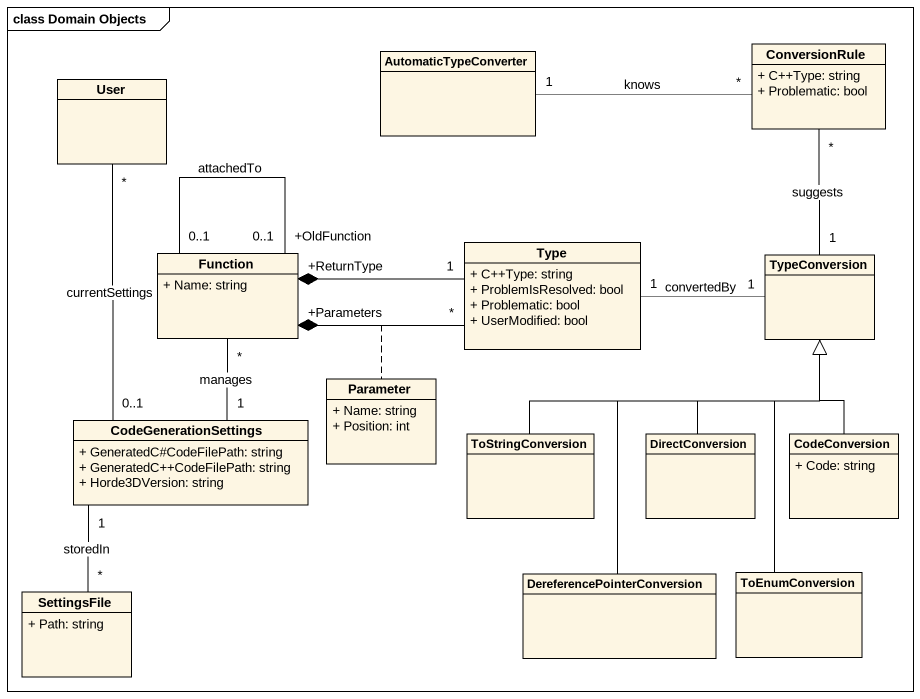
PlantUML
@startuml
mainframe class Domain Objects
hide circle
hide empty members
skinparam classAttributeIconSize 0
class ConversionRule {
  + C++Type: string
  + Problematic: bool
}
class User
class AutomaticTypeConverter
class Function {
  + Name: string
}
class Type {
  + C++Type: string
  + ProblemIsResolved: bool
  + Problematic: bool
  + UserModified: bool
}
class TypeConversion
class CodeGenerationSettings {
  + GeneratedC#CodeFilePath: string
  + GeneratedC++CodeFilePath: string
  + Horde3DVersion: string
}
class Parameter {
  + Name: string
  + Position: int
}
class ToStringConversion
class DirectConversion
class CodeConversion {
  + Code: string
}
class SettingsFile {
  + Path: string
}
class DereferencePointerConversion
class ToEnumConversion
ConversionRule "*" -- "1" TypeConversion : suggests
User "*" -- "0..1" CodeGenerationSettings : currentSettings
AutomaticTypeConverter "1" -right- "*" ConversionRule : knows
Function "+OldFunction\n0..1" -- "0..1" Function : attachedTo
Function "+ReturnType" *-right- "1" Type
Function "+Parameters" *-right- "*" Type
(Function, Type) .. Parameter
Type "1" -right- "1" TypeConversion : convertedBy
CodeGenerationSettings "1" -up- "*" Function : manages
CodeGenerationSettings "1" -- "*" SettingsFile : storedIn
ToStringConversion -up-|> TypeConversion
DirectConversion -up-|> TypeConversion
CodeConversion -up-|> TypeConversion
DereferencePointerConversion -up-|> TypeConversion
ToEnumConversion -up-|> TypeConversion
@enduml
